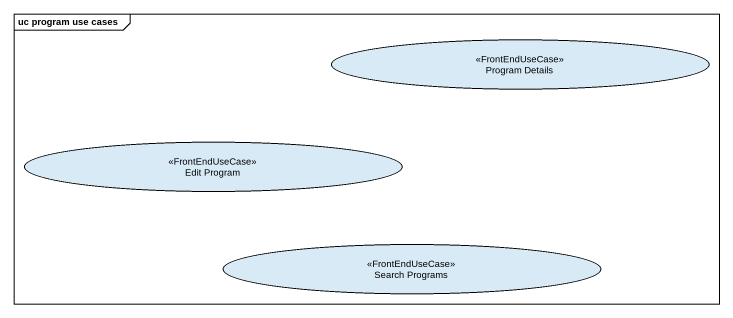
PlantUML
@startuml
mainframe uc program use cases
usecase "Program Details" as Program_Details <<FrontEndUseCase>>
usecase "Edit Program" as Edit_Program <<FrontEndUseCase>>
usecase "Search Programs" as Search_Programs <<FrontEndUseCase>>
@enduml
